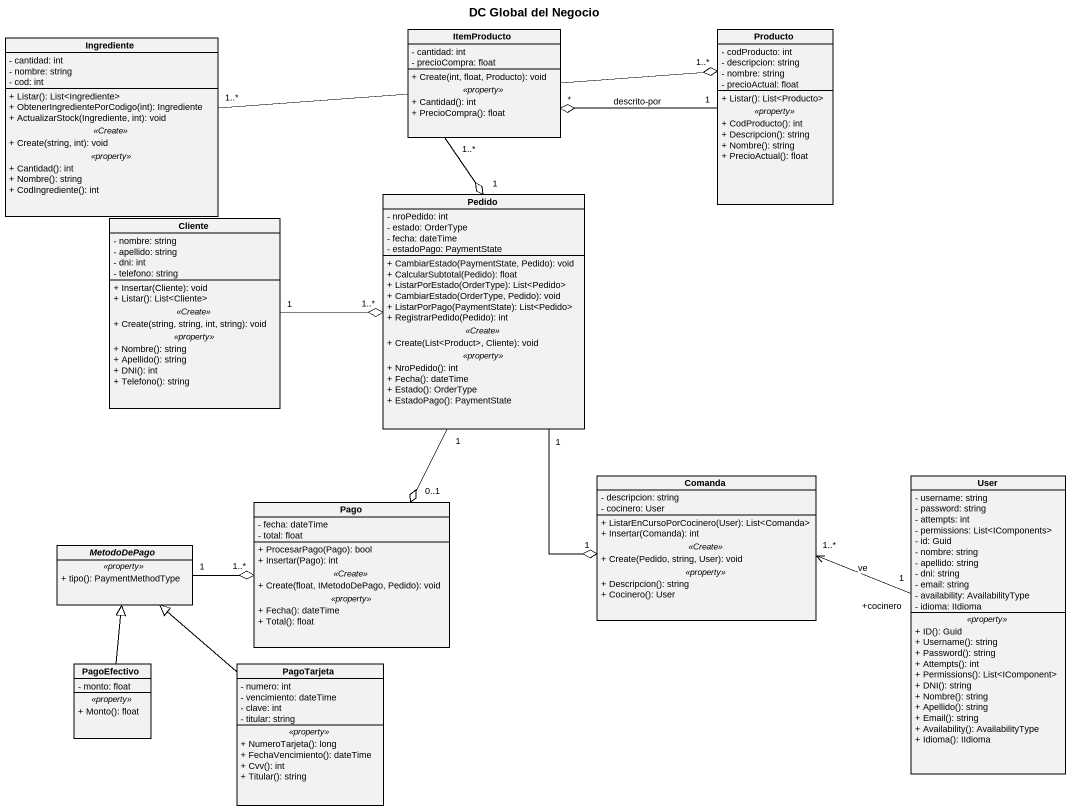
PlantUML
@startuml
title DC Global del Negocio
hide circle
hide empty members
skinparam classAttributeIconSize 0
class Ingrediente {
  - cantidad: int
  - nombre: string
  - cod: int
  --
  + Listar(): List<Ingrediente>
  + ObtenerIngredientePorCodigo(int): Ingrediente
  + ActualizarStock(Ingrediente, int): void
  .. <<Create>> ..
  + Create(string, int): void
  .. <<property>> ..
  + Cantidad(): int
  + Nombre(): string
  + CodIngrediente(): int
}
class ItemProducto {
  - cantidad: int
  - precioCompra: float
  --
  + Create(int, float, Producto): void
  .. <<property>> ..
  + Cantidad(): int
  + PrecioCompra(): float
}
class Producto {
  - codProducto: int
  - descripcion: string
  - nombre: string
  - precioActual: float
  --
  + Listar(): List<Producto>
  .. <<property>> ..
  + CodProducto(): int
  + Descripcion(): string
  + Nombre(): string
  + PrecioActual(): float
}
class Pedido {
  - nroPedido: int
  - estado: OrderType
  - fecha: dateTime
  - estadoPago: PaymentState
  --
  + CambiarEstado(PaymentState, Pedido): void
  + CalcularSubtotal(Pedido): float
  + ListarPorEstado(OrderType): List<Pedido>
  + CambiarEstado(OrderType, Pedido): void
  + ListarPorPago(PaymentState): List<Pedido>
  + RegistrarPedido(Pedido): int
  .. <<Create>> ..
  + Create(List<Product>, Cliente): void
  .. <<property>> ..
  + NroPedido(): int
  + Fecha(): dateTime
  + Estado(): OrderType
  + EstadoPago(): PaymentState
}
class Cliente {
  - nombre: string
  - apellido: string
  - dni: int
  - telefono: string
  --
  + Insertar(Cliente): void
  + Listar(): List<Cliente>
  .. <<Create>> ..
  + Create(string, string, int, string): void
  .. <<property>> ..
  + Nombre(): string
  + Apellido(): string
  + DNI(): int
  + Telefono(): string
}
class Pago {
  - fecha: dateTime
  - total: float
  --
  + ProcesarPago(Pago): bool
  + Insertar(Pago): int
  .. <<Create>> ..
  + Create(float, IMetodoDePago, Pedido): void
  .. <<property>> ..
  + Fecha(): dateTime
  + Total(): float
}
class Comanda {
  - descripcion: string
  - cocinero: User
  --
  + ListarEnCursoPorCocinero(User): List<Comanda>
  + Insertar(Comanda): int
  .. <<Create>> ..
  + Create(Pedido, string, User): void
  .. <<property>> ..
  + Descripcion(): string
  + Cocinero(): User
}
class User {
  - username: string
  - password: string
  - attempts: int
  - permissions: List<IComponents>
  - id: Guid
  - nombre: string
  - apellido: string
  - dni: string
  - email: string
  - availability: AvailabilityType
  - idioma: IIdioma
  .. <<property>> ..
  + ID(): Guid
  + Username(): string
  + Password(): string
  + Attempts(): int
  + Permissions(): List<IComponent>
  + DNI(): string
  + Nombre(): string
  + Apellido(): string
  + Email(): string
  + Availability(): AvailabilityType
  + Idioma(): IIdioma
}
abstract class MetodoDePago {
  .. <<property>> ..
  + tipo(): PaymentMethodType
}
class PagoEfectivo {
  - monto: float
  .. <<property>> ..
  + Monto(): float
}
class PagoTarjeta {
  - numero: int
  - vencimiento: dateTime
  - clave: int
  - titular: string
  .. <<property>> ..
  + NumeroTarjeta(): long
  + FechaVencimiento(): dateTime
  + Cvv(): int
  + Titular(): string
}
Ingrediente "1..*" -right-o "1..*" Producto
ItemProducto "1..*" --o "1" Pedido
Producto "1" -left-o "*" ItemProducto : descrito-por
Pedido "1" --o "0..1" Pago
Pedido "1" --o "1" Comanda
Cliente "1" -right-o "1..*" Pedido
User "+cocinero\n1" -left-> "1..*" Comanda : ve
MetodoDePago "1" -right-o "1..*" Pago
PagoEfectivo -up-|> MetodoDePago
PagoTarjeta -up-|> MetodoDePago
@enduml
